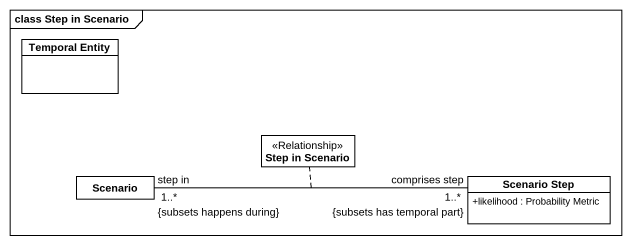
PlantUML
@startuml
mainframe class Step in Scenario
hide circle
hide empty members
skinparam classAttributeIconSize 0
class "Temporal Entity" as Temporal_Entity
class "Step in Scenario" as Step_in_Scenario <<Relationship>>
class Scenario
class "Scenario Step" as Scenario_Step {
  +likelihood : Probability Metric
}
Scenario "step in\n1..*\n{subsets happens during}" -right- "comprises step\n1..*\n{subsets has temporal part}" Scenario_Step
(Scenario, Scenario_Step) .. Step_in_Scenario
@enduml
